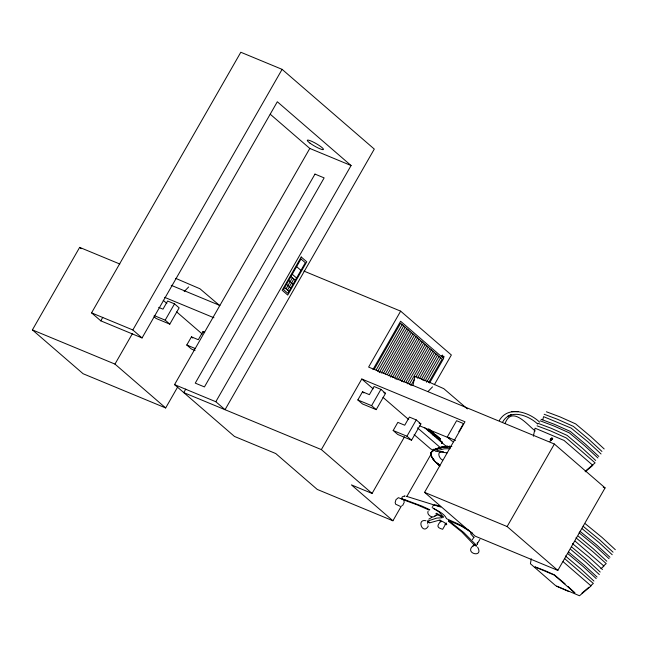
<?xml version="1.0" encoding="UTF-8"?>
<svg xmlns="http://www.w3.org/2000/svg" width="648" height="648" viewBox="0 0 648 648"><rect width="100%" height="100%" fill="white"/><g stroke="black" fill="none" stroke-linecap="round" stroke-linejoin="round"><path stroke-width="0.97" d="M412.979 385.463L414.85 376.423L428.028 381.623L443.807 388.679L467.346 408.888M533.377 436.226L535.07 428.174L564.027 440.429L592.839 465.345L585.249 471.809M542.765 419.766L543.575 416.656L571.099 428.061L587.801 441.725L601.061 453.973M531.287 558.787L530.404 563.728L555.62 585.646L579.49 595.747L591.106 585.93L563.055 561.654M404.214 502.322L402.57 505.634M428.263 430.369L428.709 428.782M430.839 432.597L431.285 431.009L430.507 430.337M432.119 433.706L432.564 432.119L430.353 430.855M433.407 434.816L433.852 433.229L431.641 431.965M437.262 438.153L437.708 436.566L435.65 434.784L434.217 434.192L433.099 435.326M438.55 439.263L438.996 437.675L436.784 436.412M439.838 440.381L440.284 438.785L437.829 437.424M477.22 544.514L477.406 542.522M428.069 511.191C426.198 515.136 433.682 519.51 435.837 515.111M428.223 526.249C422.852 535.434 416.016 518.538 426.003 520.733M479.885 539.452L477.025 544.158M505.1 423.379C511.912 405.284 527.456 424.877 535.199 430.993M472.416 539.598L473.988 537.022M177.649 387.034L165.669 407.948L83.114 373.742L32.4 329.897L79.655 247.382L119.831 264.028M215.825 401.72L351.086 165.54L277.32 101.76L142.058 337.94L100.78 320.841L91.562 312.863L240.813 52.253L282.099 69.352L374.293 149.081L225.042 409.698L215.825 401.72L174.539 384.62L309.801 148.441L270.265 114.251M100.78 320.841L102.789 317.326M142.058 337.94L132.84 329.962L282.099 69.352M165.669 407.948L114.963 364.095L132.427 333.599M174.523 303.863L179.132 307.849L169.8 324.138L165.191 320.153L174.523 303.863L167.646 301.012L162.98 309.153L158.679 307.379M195.056 350.519L191.387 348.997L186.778 345.011L191.444 336.871L198.32 339.722L202.986 331.574L204.703 332.286M185.757 389.108L183.765 392.599L321.359 449.599L372.074 493.444L404.514 436.809M286.084 288.814L292.394 277.798M287.526 290.053L293.828 279.037M321.359 449.599L361.786 379.015L464.989 421.767L424.562 492.35L475.276 536.196L557.831 570.402L605.086 487.887L554.38 444.034L368.615 367.084L400.65 311.145L303.961 271.091M372.965 369.53L400.61 321.254L443.637 358.457L429.559 383.041M374.22 369.336L400.602 323.279L442.09 359.154L428.652 382.62M357.834 399.954L362.499 391.805L369.376 394.656L374.042 386.516L380.927 389.367L385.536 393.352L376.204 409.641L362.443 403.939L357.834 399.954L371.596 405.656L376.204 409.641M376.148 369.976L402.141 324.608M377.687 371.304L403.672 325.936M379.226 372.632L405.211 327.264M381.259 373.094L406.75 328.593M383.3 373.548L408.281 329.921M385.333 374.001L409.82 331.25M387.366 374.463L411.359 332.578M371.596 405.656L380.927 389.367M388.905 375.791L412.889 333.906M390.444 377.12L414.428 335.235M392.477 377.573L415.967 336.563M394.519 378.035L417.506 337.892M396.05 379.364L419.037 339.22M398.091 379.817L420.576 340.548M400.124 380.271L422.115 341.877M401.663 381.599L423.646 343.205M403.696 382.061L425.185 344.534M405.737 382.514L426.724 345.862M407.268 383.843L428.263 347.19M409.309 384.296L429.794 348.527M410.848 385.625L414.339 379.517M415.838 376.901L431.333 349.855M417.377 378.23L432.872 351.184M419.418 378.683L434.403 352.512M421.451 379.145L435.942 353.84M393.182 430.515L397.84 422.375L404.725 425.218L409.39 417.077L416.267 419.928L420.876 423.914L411.553 440.203L397.791 434.5L393.182 430.515L406.936 436.217L411.553 440.203M422.99 380.473L437.481 355.169M425.023 380.927L439.02 356.497M426.562 382.255L440.551 357.826M434.346 384.718L451.364 354.999L400.65 311.145M406.936 436.217L416.267 419.928M174.539 384.62L234.471 436.444L275.748 453.543L317.245 489.426L392.923 520.773L401.452 505.885M403.955 501.512L404.959 499.762L422.026 506.145L429.818 509.749M406.968 496.255L431.041 454.224M433.042 450.716L434.047 448.967M453.721 441.75L451.883 440.988L447.274 437.003L456.605 420.714L463.482 423.565L458.825 431.706M441.021 521.041C435.78 526.557 437.756 527.804 442.665 529.286L446.294 522.96M472.821 546.629L474.053 544.506L475.883 545.486M557.831 570.402L507.125 526.549L554.38 444.034M502.532 422.294C509.935 408.127 528.784 415.514 537.719 424.084M430.969 432.702L431.795 431.447M432.248 433.82L433.083 432.564M434.824 436.039L435.65 434.784M437.392 438.267L438.226 437.011M432.354 506.38L434.646 504.824L439.117 506.112M401.841 497.85C401.655 496.02 406.466 495.979 404.741 496.036M499.292 420.512C508.291 405.17 529.205 412.169 539.573 422.115M427.437 521.154L436.752 518.092L442.171 517.76M427.429 521.154L427.623 521.972M184.194 291.576L188.665 286.951M428.045 391.489L432.524 386.872M552.015 437.57L550.136 439.514L551.634 438.388M549.893 441.401L552.396 438.818M550.776 440.664L552.744 438.623M428.806 519.145L431.973 517.282M585.217 471.25L595.091 462.858L566.279 437.943L550.508 430.888L537.038 425.825M603.191 566.19L606.228 563.606L592.677 551.505L575.975 537.832M600.939 568.677L603.976 566.093L575.165 541.177M581.961 593.131L588.797 587.315M590.312 586.027L593.349 583.443L564.538 558.527M401.25 498.782L404.992 499.77M434.184 449.817L431.033 452.62L431.309 456.054C428.968 449.639 438.396 448.311 442.446 446.877M472.927 545.875C464.009 553.57 484.169 558.357 477.6 547.139M435.343 449.315L437.092 448.473M546.41 411.78L559.88 416.834L575.651 423.889L590.919 436.703L604.179 448.951M544.166 414.266L557.628 419.329L573.399 426.384L588.668 439.198L601.935 451.437M541.048 419.288L554.51 424.351L570.289 431.406L585.549 444.22L598.817 456.459M540.157 420.803L553.627 425.866L569.398 432.913L584.666 445.727L597.926 457.974M537.905 423.29L551.375 428.352L567.146 435.407L582.414 448.222L595.674 460.461M615.317 549.698L602.057 537.451L585.355 523.787M613.065 552.185L599.805 539.946L583.103 526.273M612.198 554.72L598.938 542.473L582.236 528.809M609.946 557.215L596.687 544.968L579.984 531.303M609.063 558.722L595.795 546.475L579.093 532.81M606.812 561.217L593.552 548.969L578.283 536.155M602.446 569.535L589.178 557.288L572.476 543.623M600.194 572.022L586.926 559.783L571.666 546.969M599.327 574.557L586.059 562.31L570.799 549.496M597.075 577.052L583.816 564.805L568.547 551.991M596.184 578.559L582.925 566.312L567.656 553.497M593.933 581.045L580.673 568.806L565.404 555.992M435.497 449.234L437.578 448.278M434.938 449.477L444.228 446.739L451.697 446.456M434.484 516.164L438.097 514.625M511.053 414.744L507.433 416.486L511.061 414.744M438.437 447.971L439.158 447.728M438.113 448.197L445.346 446.585L451.769 446.472M440.235 447.42L442.074 446.958M443.329 446.731L447.809 446.18M443.613 446.658L447.306 446.213M440.13 519.923L429.397 522.928M511.653 411.683L518.068 411.65M443.459 451.713C436.501 450.611 438.34 457.844 442.616 460.177M449.275 446.148L450.06 446.148M450.457 446.853L446.286 446.853L450.805 446.861M450.271 448.643L444.083 448.829L435.254 451.186L447.08 452.879M476.029 546.232L476.45 546.167L475.47 544.352L463.709 532.47L448.837 520.66M441.653 443.321L441.596 443.297A1.158 0.883 -49.1 0 0 441.952 441.539L439.968 440.68M406.418 496.319L440.818 507.052M436.226 505.173L438.518 505.926M441.839 443.378L442.187 443.564M175.697 278.365L199.948 288.765L219.729 305.605M402.238 498.798L403.866 499.843L402.821 499.47M544.239 570.321L534.973 566.911L554.21 575.06L574.946 592.985L567.996 586.432M309.801 148.441L351.086 165.54M171.218 285.314L219.802 305.443M164.681 297.359L213.953 317.779M383.81 392.639L385.536 393.352M603.223 487.118L605.086 487.887M419.159 423.201L420.876 423.914M154.184 315.592L165.191 320.153M447.274 437.003L455.536 440.421M419.936 425.947L449.688 438.267M431.131 431.519L432.564 432.119M432.41 432.629L433.852 433.229M169.8 324.138L156.047 318.435L154.07 316.726M437.708 436.566L434.217 434.192M437.554 437.076L438.996 437.675M438.599 438.089L440.284 438.785M186.778 345.011L195.032 348.438M433.528 450.141L430.726 448.975L414.113 434.614M91.562 312.863L132.84 329.962M32.4 329.897L114.963 364.095M424.562 492.35L507.125 526.549M372.074 493.444L351.435 484.898L392.923 520.773M447.201 519.008L459.756 524.678L469.508 530.761M448.934 520.53L461.489 526.192L469.776 531.287M403.437 499.657L398.366 497.68L395.96 499.681L395.15 502.54L395.628 504.185L400.164 506.299M545.162 570.718L554.421 574.881L565.08 583.832M556.729 586.31L568.741 591.511M429.26 510.122L417.312 504.897L402.886 499.64M434.354 508.931L439.052 511.92L443.451 517.193M428.709 522.191C431.617 523.568 426.651 520.385 428.328 521.956M475.073 545.316L474.028 544.531M436.371 513.224L443.094 516.999M435.877 513.621L441.96 517.031M433.431 508.34L434.152 508.923M470.505 531.781L472.7 533.264M448.311 521.146L461.692 531.862L474.425 545.187M439.814 465.321L437.821 463.668M439.474 465.758L433.48 459.967L430.628 454.775L433.666 460.185L439.952 466.123M296.622 266.628L300.947 270.362M292.248 274.266L296.573 278M290.944 276.542L295.269 280.284M288.733 280.414L293.05 284.148M286.513 284.278L290.839 288.012M284.634 287.558L288.959 291.292M433.731 433.99L434.508 434.654M433.528 434.111L435.043 435.416M427.712 429.454L433.723 434.646M435.01 435.756L440.146 440.203M424.456 427.534L447.104 447.112M361.786 379.015L373.143 388.832M382.976 397.337L408.71 419.588M417.498 427.858L440.146 447.436M362.499 391.805L363.82 392.947M202.986 331.574L204.306 332.716M163.231 300.299L166.884 303.45M176.685 311.931L202.322 334.101M191.444 336.871L192.756 338.005M79.655 247.382L81.17 248.694M438.858 464.575L437.011 462.858M431.819 457.002L434.468 460.323M470.561 533.596L473.915 537.613M432.888 458.549L433.585 459.4M427.388 522.742L427.688 523.406M446.537 518.732C444.415 512.981 434.516 509.433 432.135 507.53M432.265 457.69L432.58 458.136M428.012 524.977L427.988 525.082M440.948 521.859A3.904 0.616 29.8 0 1 441.134 520.911A3.904 0.616 29.8 0 1 446.148 523.835A3.904 0.616 29.8 0 1 444.909 524.175M430.588 454.078C430.248 455.018 431.357 450.514 433.204 450.579L431.633 451.794L430.588 454.078M441.823 355.849C442.608 358.158 443.313 353.281 441.823 355.849M443.135 356.991C443.921 359.3 444.633 354.424 443.135 356.991M429.997 429.891L429.551 431.479L428.393 430.483L429.227 429.227L429.997 429.891M314.977 174.093L195.259 383.13L204.436 386.929L324.146 177.892L314.977 174.093M301.215 256.997L282.164 290.247L287.736 295.067L306.779 261.816L301.215 256.997M300.996 258.989L283.508 289.535L287.825 293.269L305.321 262.732L300.996 258.989M434.047 450.101L433.561 450.368L437.53 448.659L443.588 447.185L434.047 450.101M444.018 447.12L446.229 446.861L444.018 447.12M310.019 143.159A9.307 1.474 29.8 0 0 323.32 149.583A9.307 1.474 29.8 0 0 312.741 141.799A9.307 1.474 29.8 0 0 310.019 143.159"/></g></svg>
